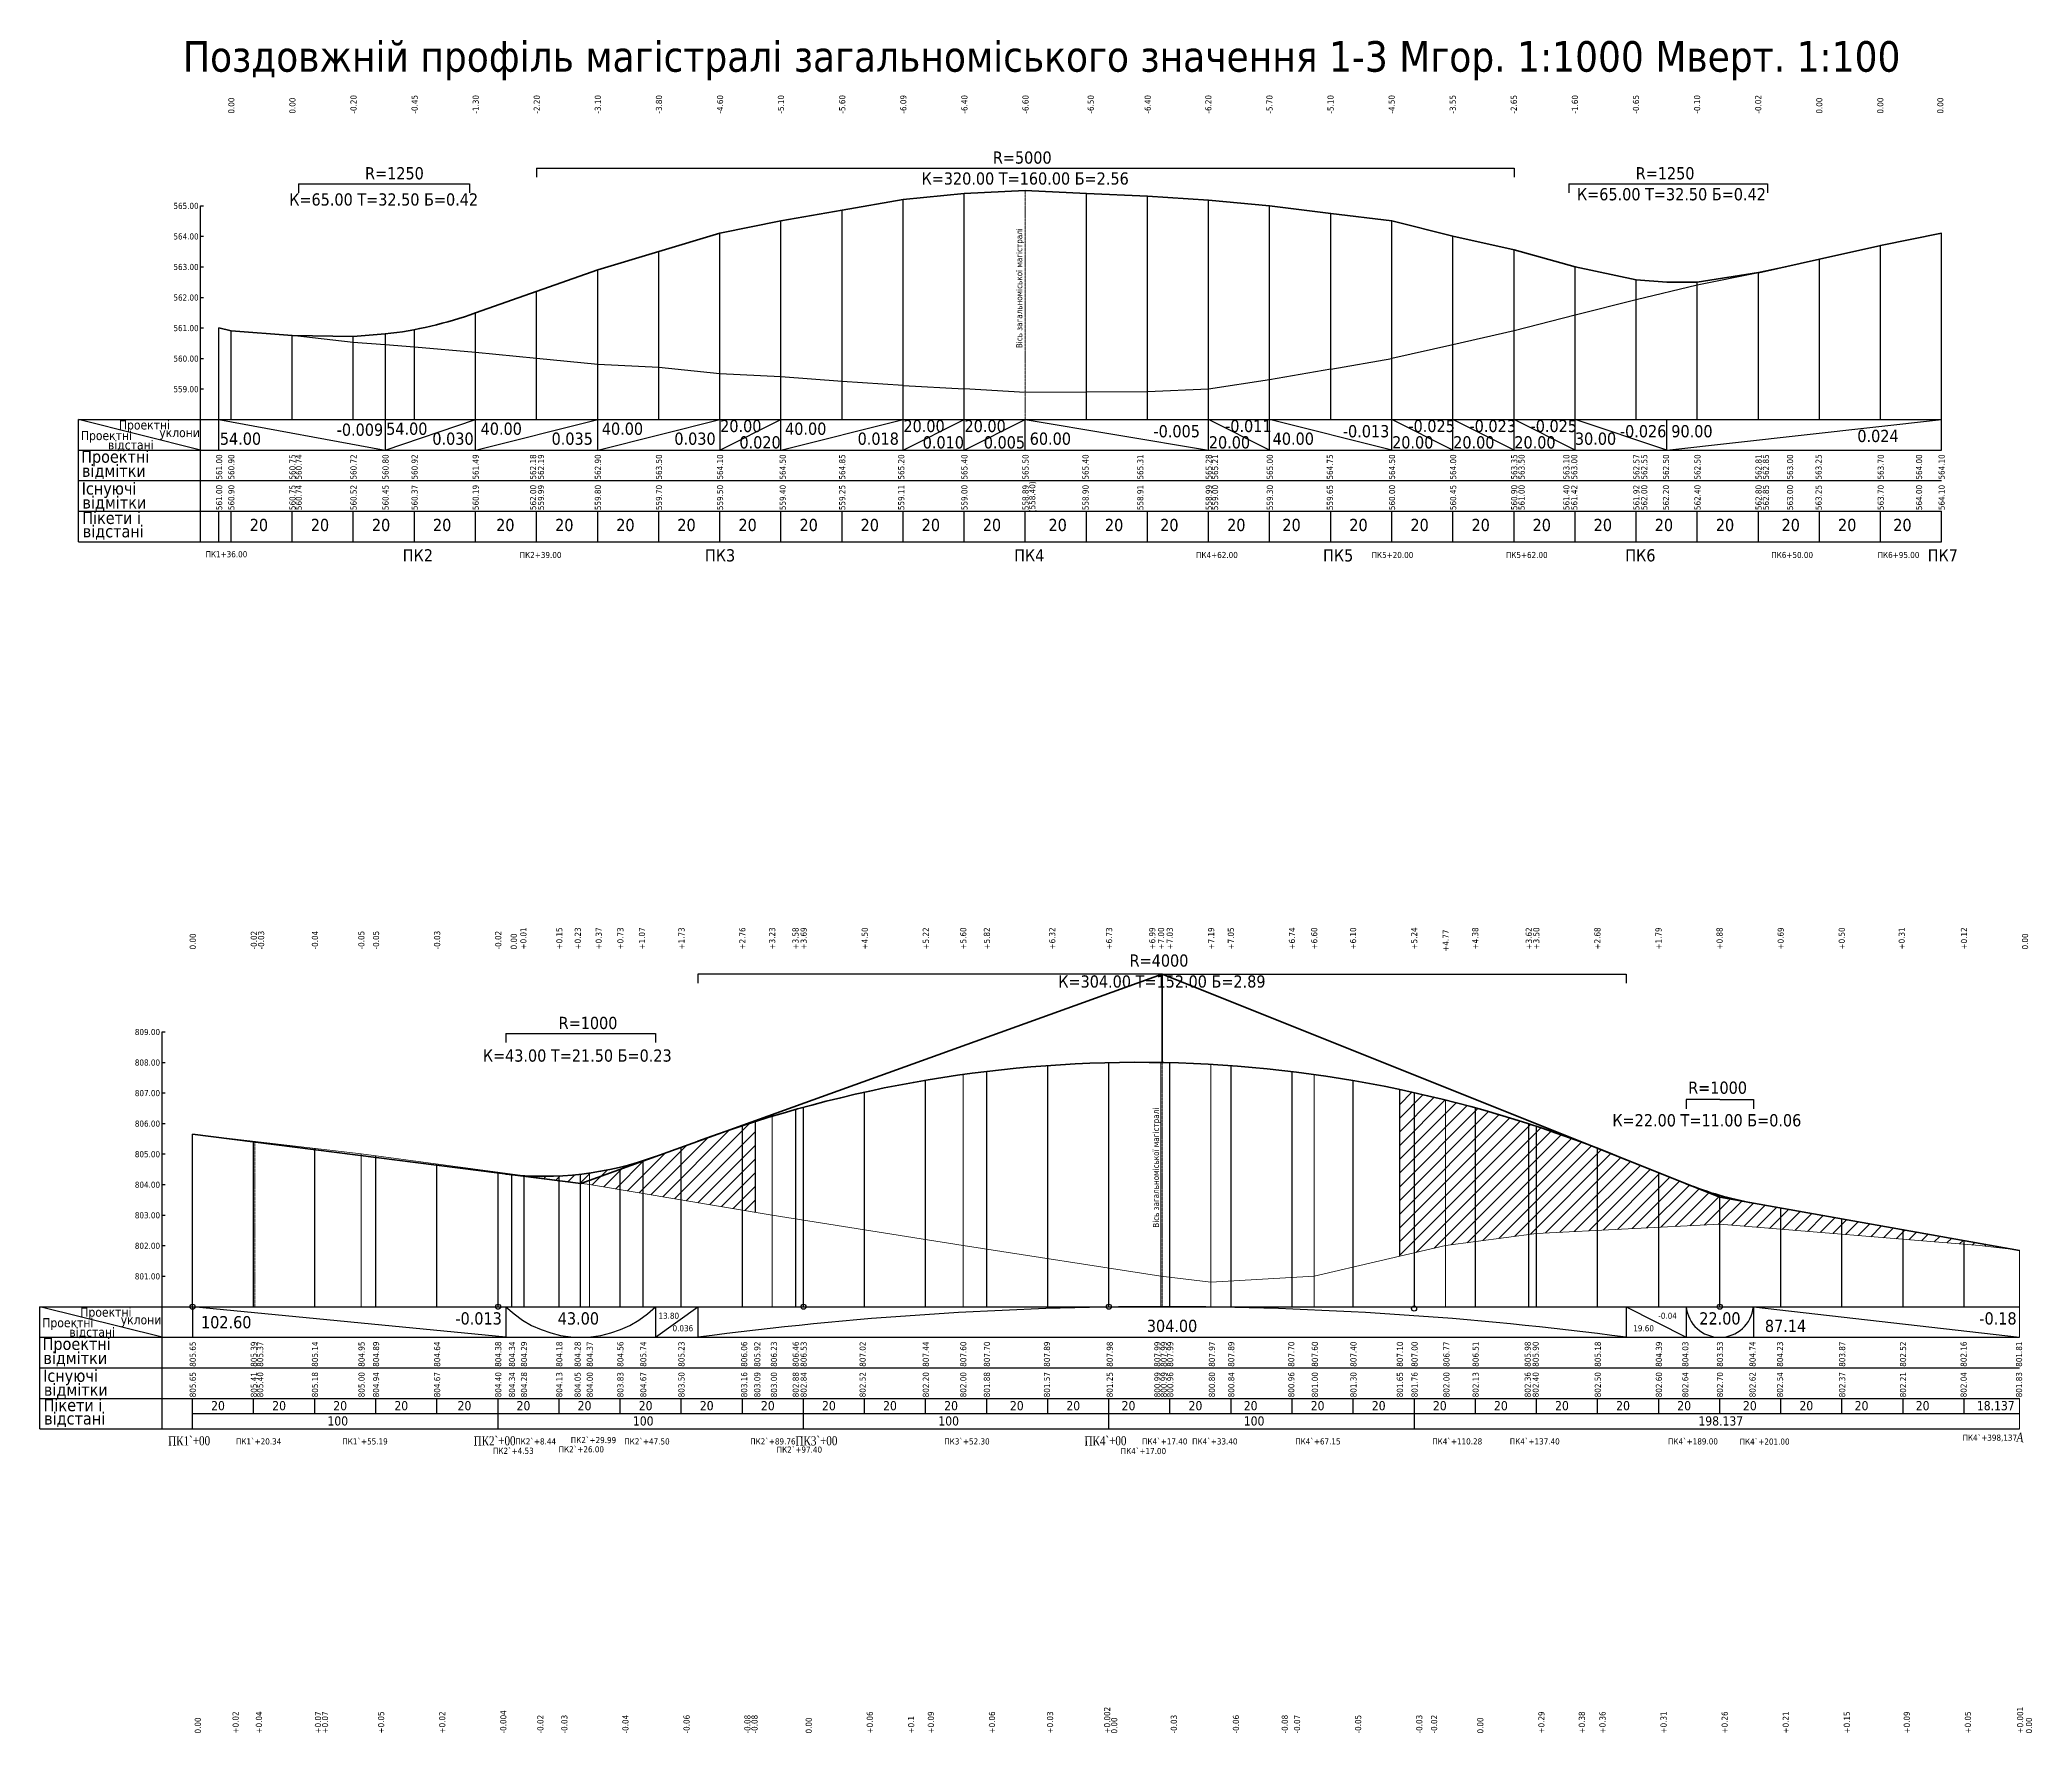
# Model space of a CAD drawing. Header units: millimetres. Extents: x -492806 to 8131902, y -181351 to 2373952.
# Drawn here: x 2790653 to 3442916, y 739069 to 1293401 of the extents above; entities that cross this region are included whole.
import ezdxf

# ---------------------------------------------------------------- set-up
doc = ezdxf.new("R2010")
doc.units = ezdxf.units.MM
doc.header["$LTSCALE"] = 50
doc.linetypes.add('CENTER2', pattern=[28.575, 19.05, -3.175, 3.175, -3.175])
doc.layers.add('1-3 2-х уровн развязка-C-ROAD-TEXT', color=1, linetype='Continuous')
doc.layers.add('Абсолютные высоты', color=50, linetype='Continuous')
for name, color, linetype, lineweight in [('fund', 84, 'Continuous', 50), ('osi', 13, 'Continuous', 15), ('вертикалка', 200, 'Continuous', 9), ('дорога', 126, 'Continuous', 25), ('проектні', 82, 'Continuous', 50), ('існуючі', 170, 'Continuous', 15)]:
    doc.layers.add(name, color=color, linetype=linetype, lineweight=lineweight)
doc.styles.get("Standard").update_dxf_attribs({"font": 'tahoma.ttf'})
doc.styles.add('СПДС_BOLD', font='times.ttf', dxfattribs={"width": 0.8})

msp = doc.modelspace()

# ---------------------------------------------------------------- hatches: boundary and pattern name
at = {"layer": 'дорога'}
h = msp.add_hatch(dxfattribs=at)
h.set_pattern_fill('LINE', scale=1000, angle=45)
h.set_pattern_definition([(45, (0, -23428.3), (-2245.064, 2245.064), [])])
h.paths.add_polyline_path([(3024952.692, 939327.54, 0.0075822928), (3012992.123, 935343.752), (2992257.404, 927879.253, -0.0029470885), (2991073.385, 927453.006), (2967741.111, 919053.387), (2970641.932, 918665.556), (3024952.692, 909578.378)])
h.paths.add_polyline_path([(2991073.385, 927453.006, -0.1002922521), (2949088.013, 921547.248), (2966656.032, 919198.459), (2967757.404, 919059.253)])
h.paths.add_polyline_path([(3240652.692, 948747.463, 0.0029536953), (3235852.692, 949786.418), (3235852.692, 895184.246), (3240652.692, 896299.714)])
h.paths.add_polyline_path([(3250833.221, 946346.034, 0.006291065), (3240652.692, 948747.463), (3240652.692, 896299.714), (3250833.221, 898665.556)])
h.paths.add_polyline_path([(3260652.692, 943771.209, 0.0061055143), (3250833.221, 946346.034), (3250833.221, 898665.556), (3260652.692, 899982.746)])
h.paths.add_polyline_path([(3280652.692, 937720.306, 0.001644961), (3278052.692, 938569.346), (3278052.692, 902316.791), (3280652.692, 902665.556)])
h.paths.add_polyline_path([(3320652.692, 922525.556), (3300652.692, 930525.556), (3300652.692, 903665.556), (3320652.692, 904665.556)])
h.paths.add_polyline_path([(3340652.692, 914525.556), (3330666.124, 918520.184, -0.0024767674), (3329652.692, 918925.556), (3320652.692, 922525.556), (3320652.692, 904665.556), (3340652.692, 905665.556)])
h.paths.add_polyline_path([(3300652.692, 930525.556), (3299311.673, 931061.964, 0.0119166722), (3280652.692, 937720.306), (3280652.692, 902665.556), (3300652.692, 903665.556)])
h.paths.add_polyline_path([(3278052.692, 938569.346, 0.0109236635), (3260652.692, 943771.209), (3260652.692, 899982.746), (3278052.692, 902316.791)])
h.paths.add_polyline_path([(3360652.692, 910965.149), (3340652.692, 914525.556), (3340652.692, 905665.556), (3360652.692, 904019.466)])
h.paths.add_polyline_path([(3380652.692, 907404.741), (3360652.692, 910965.149), (3360652.692, 904019.466), (3380652.692, 902373.375)])
h.paths.add_polyline_path([(3380652.692, 907404.741), (3380652.692, 902373.375), (3400652.692, 900727.285), (3400652.692, 903844.333)])
h.paths.add_polyline_path([(3400652.692, 903844.333), (3400652.692, 900727.285), (3420652.692, 899081.194), (3420652.692, 900283.925)])
h.paths.add_polyline_path([(3420652.692, 900283.925), (3420652.692, 899081.194), (3425702.692, 898665.556), (3436194.018, 897517.252)])
h.paths.add_polyline_path([(3123024.349, 982007.272), (3194372.905, 982007.272), (3194372.905, 988281.282), (3123024.349, 988281.282)], flags=9)

# ---------------------------------------------------------------- linework, layer by layer
for p, q in [((2875281.021, 1246291.742), (2931281.021, 1246291.742)), ((2875281.021, 1246291.742), (2875281.021, 1243291.742)), ((2931281.021, 1246291.742), (2931281.021, 1243291.742)), ((2953281.021, 1251437.279), (3273281.021, 1251437.279)), ((2953281.021, 1251437.279), (2953281.021, 1248437.279)), ((3273281.021, 1251437.279), (3273281.021, 1248437.279)), ((3291281.021, 1246291.742), (3356281.021, 1246291.742)), ((3291281.021, 1246291.742), (3291281.021, 1243291.742)), ((3356281.021, 1246291.742), (3356281.021, 1243291.742)), ((3073281.021, 1169107.173), (3073281.021, 1241107.173)), ((3093281.021, 1169107.173), (3093281.021, 1243107.173)), ((3133281.021, 1169107.173), (3133281.021, 1243107.173)), ((3153281.021, 1169107.173), (3153281.021, 1242207.173)), ((3173281.021, 1169107.173), (3173281.021, 1240907.173)), ((2843281.021, 1129107.173), (2843281.021, 1239107.173)), ((2843281.021, 1239107.173), (2844281.021, 1239107.173)), ((3033281.021, 1169107.173), (3033281.021, 1234107.173)), ((3033281.021, 1169107.173), (3033281.021, 1234107.173)), ((3053281.021, 1169107.173), (3053281.021, 1237607.173)), ((3193281.021, 1169107.173), (3193281.021, 1239107.173)), ((3213281.021, 1169107.173), (3213281.021, 1236607.173)), ((3233281.021, 1169107.173), (3233281.021, 1234107.173)), ((2843281.021, 1229107.173), (2844281.021, 1229107.173)), ((3013281.021, 1169107.173), (3013281.021, 1230107.173)), ((3013281.021, 1169107.173), (3013281.021, 1230107.173)), ((3253281.021, 1169107.173), (3253281.021, 1229107.173)), ((3413281.021, 1169107.173), (3413281.021, 1230107.173)), ((2993281.021, 1169107.173), (2993281.021, 1224107.173)), ((3273281.021, 1169107.173), (3273281.021, 1224607.173)), ((3373281.021, 1169107.173), (3373281.021, 1221607.173)), ((3393281.021, 1169107.173), (3393281.021, 1226094.753)), ((2843281.021, 1219107.173), (2844281.021, 1219107.173)), ((2973281.021, 1169107.173), (2973281.021, 1218107.173)), ((2973281.021, 1169107.173), (2973281.021, 1218107.173)), ((3293281.021, 1169107.173), (3293281.021, 1219107.173)), ((3313281.021, 1169107.173), (3313281.021, 1214807.173)), ((3353281.021, 1217107.173), (3333281.021, 1213107.173)), ((3333281.021, 1169107.173), (3333281.021, 1214107.173)), ((3353281.021, 1169107.173), (3353281.021, 1217207.173)), ((2843281.021, 1209107.173), (2844281.021, 1209107.173)), ((2953281.021, 1169107.173), (2953281.021, 1211057.173)), ((3313281.021, 1208307.173), (3293281.021, 1203307.173)), ((3333281.021, 1213107.173), (3313281.021, 1208307.173)), ((2933281.021, 1169107.173), (2933281.021, 1204007.173)), ((3293281.021, 1203307.173), (3273281.021, 1198107.173)), ((2843281.021, 1199107.173), (2844281.021, 1199107.173)), ((2849281.021, 1169107.173), (2849281.021, 1199107.173)), ((2853281.021, 1169107.173), (2853281.021, 1198107.173)), ((2873281.021, 1169107.173), (2873281.021, 1196607.173)), ((2873281.021, 1169107.173), (2873281.021, 1196607.173)), ((2893281.021, 1194307.173), (2873281.021, 1196607.173)), ((2893281.021, 1169107.173), (2893281.021, 1196307.173)), ((2903696.71, 1193607.173), (2893281.021, 1194307.173)), ((2903696.71, 1197107.173), (2903696.71, 1159107.173)), ((2913281.021, 1169107.173), (2913281.021, 1198545.556)), ((3273281.021, 1198107.173), (3253281.021, 1193607.173)), ((2843281.021, 1189107.173), (2844281.021, 1189107.173)), ((2913281.021, 1192807.173), (2903696.71, 1193607.173)), ((2933281.021, 1191007.173), (2913281.021, 1192807.173)), ((2953281.021, 1189107.173), (2933281.021, 1191007.173)), ((2973281.021, 1187107.173), (2953281.021, 1189107.173)), ((3213281.021, 1185607.173), (3233281.021, 1189107.173)), ((3253281.021, 1193607.173), (3233281.021, 1189107.173)), ((2993281.021, 1186107.173), (2973281.021, 1187107.173)), ((3013281.021, 1184107.173), (2993281.021, 1186107.173)), ((3033281.021, 1183107.173), (3013281.021, 1184107.173)), ((3053281.021, 1181607.173), (3033281.021, 1183107.173)), ((3073281.021, 1180207.173), (3053281.021, 1181607.173)), ((3193281.021, 1182107.173), (3173281.021, 1179007.173)), ((3213281.021, 1185607.173), (3193281.021, 1182107.173)), ((2843281.021, 1179107.173), (2844281.021, 1179107.173)), ((3073281.021, 1180207.173), (3093281.021, 1179107.173)), ((3113281.021, 1178007.173), (3093281.021, 1179107.173)), ((3133281.021, 1178107.173), (3113281.021, 1178007.173)), ((3153281.021, 1178207.173), (3133281.021, 1178107.173)), ((3173281.021, 1179007.173), (3153281.021, 1178207.173)), ((2803281.021, 1169107.173), (3413281.021, 1169107.173)), ((2803281.021, 1129107.173), (2803281.021, 1169107.173)), ((2843281.021, 1159107.173), (2803281.021, 1169107.173)), ((2849281.021, 1159107.173), (2849281.021, 1169107.173)), ((2849281.021, 1169107.173), (2903696.71, 1159107.173)), ((2903696.71, 1159107.173), (2933281.021, 1169107.173)), ((2933281.021, 1159107.173), (2933281.021, 1169107.173)), ((2933281.021, 1159107.173), (2933281.021, 1169107.173)), ((2933281.021, 1159107.173), (2973281.021, 1169107.173)), ((2973281.021, 1159107.173), (2973281.021, 1169107.173)), ((2973281.021, 1159107.173), (3013281.021, 1169107.173)), ((3013281.021, 1169107.173), (3013281.021, 1159107.173)), ((3013281.021, 1159107.173), (3033281.021, 1169107.173)), ((3033281.021, 1159107.173), (3073281.021, 1169107.173)), ((3033281.021, 1159107.173), (3033281.021, 1169107.173)), ((3073281.021, 1159107.173), (3073281.021, 1169107.173)), ((3073281.021, 1159107.173), (3093281.021, 1169107.173)), ((3093281.021, 1159107.173), (3093281.021, 1169107.173)), ((3093281.021, 1159107.173), (3113281.021, 1169107.173)), ((3113281.021, 1159107.173), (3113281.021, 1169107.173)), ((3113281.021, 1169107.173), (3173281.021, 1159107.173)), ((3173281.021, 1159107.173), (3173281.021, 1169107.173)), ((3193281.021, 1159107.173), (3173281.021, 1169107.173)), ((3193281.021, 1159107.173), (3193281.021, 1169107.173)), ((3233281.021, 1159107.173), (3193281.021, 1169107.173)), ((3233281.021, 1159107.173), (3233281.021, 1169107.173)), ((3253281.021, 1159107.173), (3233281.021, 1169107.173)), ((3253281.021, 1159107.173), (3253281.021, 1169107.173)), ((3273281.021, 1159107.173), (3253281.021, 1169107.173)), ((3273281.021, 1159107.173), (3273281.021, 1169107.173)), ((3293281.021, 1159107.173), (3273281.021, 1169107.173)), ((3293281.021, 1159107.173), (3293281.021, 1169107.173)), ((3323281.021, 1159107.173), (3293281.021, 1169107.173)), ((3323281.021, 1159107.173), (3323281.021, 1169107.173)), ((3323281.021, 1159107.173), (3413281.021, 1169107.173)), ((3413281.021, 1159107.173), (3413281.021, 1169107.173)), ((2803281.021, 1159107.173), (3413281.021, 1159107.173)), ((2803281.021, 1149107.173), (3413281.021, 1149107.173)), ((2803281.021, 1139107.173), (3413281.021, 1139107.173)), ((2849281.021, 1129107.173), (2849281.021, 1139107.173)), ((2853281.021, 1129107.173), (2853281.021, 1139107.173)), ((2873281.021, 1129107.173), (2873281.021, 1139107.173)), ((2893281.021, 1129107.173), (2893281.021, 1139107.173)), ((2913281.021, 1129107.173), (2913281.021, 1139107.173)), ((2933281.021, 1129107.173), (2933281.021, 1139107.173)), ((2933281.021, 1129107.173), (2933281.021, 1139107.173)), ((2953281.021, 1129107.173), (2953281.021, 1139107.173)), ((2973281.021, 1129107.173), (2973281.021, 1139107.173)), ((2993281.021, 1129107.173), (2993281.021, 1139107.173)), ((3013281.021, 1129107.173), (3013281.021, 1139107.173)), ((3033281.021, 1129107.173), (3033281.021, 1139107.173)), ((3053281.021, 1129107.173), (3053281.021, 1139107.173)), ((3073281.021, 1129107.173), (3073281.021, 1139107.173)), ((3093281.021, 1129107.173), (3093281.021, 1139107.173)), ((3113281.021, 1129107.173), (3113281.021, 1139107.173)), ((3133281.021, 1129107.173), (3133281.021, 1139107.173)), ((3153281.021, 1129107.173), (3153281.021, 1139107.173)), ((3173281.021, 1129107.173), (3173281.021, 1139107.173)), ((3193281.021, 1129107.173), (3193281.021, 1139107.173)), ((3213281.021, 1129107.173), (3213281.021, 1139107.173)), ((3233281.021, 1129107.173), (3233281.021, 1139107.173)), ((3253281.021, 1129107.173), (3253281.021, 1139107.173)), ((3273281.021, 1129107.173), (3273281.021, 1139107.173)), ((3293281.021, 1129107.173), (3293281.021, 1139107.173)), ((3313281.021, 1129107.173), (3313281.021, 1139107.173)), ((3333281.021, 1129107.173), (3333281.021, 1139107.173)), ((3353281.021, 1129107.173), (3353281.021, 1139107.173)), ((3373281.021, 1129107.173), (3373281.021, 1139107.173)), ((3393281.021, 1129107.173), (3393281.021, 1139107.173)), ((3413281.021, 1129107.173), (3413281.021, 1139107.173)), ((2803281.021, 1129107.173), (3413281.021, 1129107.173)), ((3006052.692, 987565.556), (3006052.692, 984565.556)), ((3158052.692, 987565.556), (3006052.692, 987565.556)), ((3158052.692, 987565.556), (3310052.692, 987565.556)), ((3310052.692, 987565.556), (3310052.692, 984565.556)), ((2830652.692, 838665.556), (2830652.692, 968665.556)), ((2830652.692, 968665.556), (2831652.692, 968665.556)), ((2943257.404, 968139.822), (2992257.404, 968139.822)), ((2943257.404, 968139.822), (2943257.404, 965139.822)), ((2992257.404, 968139.822), (2992257.404, 965139.822)), ((2830652.692, 958665.556), (2831652.692, 958665.556)), ((3080652.692, 878665.556), (3080652.692, 952803.073)), ((3100652.692, 878665.556), (3100652.692, 955704.632)), ((3120652.692, 878665.556), (3120652.692, 957622.319)), ((3140652.692, 878665.556), (3140652.692, 958569.756)), ((3160652.692, 878665.556), (3160652.692, 958553.58)), ((3180652.692, 878665.556), (3180652.692, 957573.677)), ((3200652.692, 878665.556), (3200652.692, 955623.181)), ((3220652.692, 878665.556), (3220652.692, 952688.231)), ((2830652.692, 948665.556), (2831652.692, 948665.556)), ((3060652.692, 878665.556), (3060652.692, 948896.546)), ((3240652.692, 878665.556), (3240652.692, 948747.463)), ((3340652.692, 946493.699), (3329652.692, 946493.699)), ((3329652.692, 946493.699), (3329652.692, 943493.699)), ((3340652.692, 946493.699), (3351652.692, 946493.699)), ((3351652.692, 946493.699), (3351652.692, 943493.699)), ((3038052.692, 943235.482), (3038052.692, 878665.556)), ((3040652.692, 878665.556), (3040652.692, 943955.674)), ((3260652.692, 878665.556), (3260652.692, 943771.209)), ((2830652.692, 938665.556), (2831652.692, 938665.556)), ((2840652.692, 878665.556), (2840652.692, 935124.436)), ((2860652.692, 878665.556), (2860652.692, 932783.973)), ((2860652.692, 878665.556), (2860652.692, 932783.973)), ((3020652.692, 878665.556), (3020652.692, 937941.642)), ((3278052.692, 938569.346), (3278052.692, 878665.556)), ((3280652.692, 878665.556), (3280652.692, 937720.306)), ((2830652.692, 928665.556), (2831652.692, 928665.556)), ((2880652.692, 878665.556), (2880652.692, 930443.511)), ((2900652.692, 878665.556), (2900652.692, 928022.9)), ((2988156.032, 878665.556), (2988156.032, 926402.759)), ((3000652.692, 878665.556), (3000652.692, 930901.556)), ((3300652.692, 878665.556), (3300652.692, 930544.422)), ((2920652.692, 878665.556), (2920652.692, 925348.962)), ((2940652.692, 878665.556), (2940652.692, 922675.025)), ((2945156.032, 878665.556), (2945156.032, 922072.942)), ((2949093.921, 921546.893), (2949093.921, 878665.556)), ((2960652.692, 878665.556), (2960652.692, 921478.132)), ((2960652.692, 878665.556), (2960652.692, 921478.132)), ((2967707.29, 878665.556), (2967707.29, 922053.476)), ((2980652.692, 878665.556), (2980652.692, 923701.556)), ((3320652.692, 878665.556), (3320652.692, 922525.556)), ((2830652.692, 918665.556), (2831652.692, 918665.556)), ((3000652.692, 878665.556), (3000652.692, 913644.21)), ((3340652.692, 878665.556), (3340652.692, 915125.556)), ((2830652.692, 908665.556), (2831652.692, 908665.556)), ((3020652.692, 878665.556), (3020652.692, 910297.847)), ((3360652.692, 878665.556), (3360652.692, 910965.149)), ((3380652.692, 878665.556), (3380652.692, 907404.741)), ((3400652.692, 878665.556), (3400652.692, 903837.457)), ((3420652.692, 878665.556), (3420652.692, 900283.925)), ((2830652.692, 898665.556), (2831652.692, 898665.556)), ((2830652.692, 888665.556), (2831652.692, 888665.556)), ((2790652.692, 878665.556), (3438789.692, 878665.556)), ((2790652.692, 838665.556), (2790652.692, 878665.556)), ((2830652.692, 868665.556), (2790652.692, 878665.556)), ((2840652.692, 878665.556), (2840652.692, 868665.556)), ((2943257.404, 868665.556), (2840652.692, 878665.556)), ((2943257.404, 878665.556), (2943257.404, 868665.556)), ((2992257.404, 868665.556), (3006052.692, 878665.556)), ((2992257.404, 878665.556), (2992257.404, 868665.556)), ((3006052.692, 878665.556), (3006052.692, 868665.556)), ((3310052.692, 878665.556), (3329652.692, 868665.556)), ((3310052.692, 878665.556), (3310052.692, 868665.556)), ((3329652.692, 878665.556), (3329652.692, 868665.556)), ((3351652.692, 878665.556), (3438789.692, 868665.556)), ((3351652.692, 878665.556), (3351652.692, 868665.556)), ((2790652.692, 868665.556), (3438789.692, 868665.556)), ((2790652.692, 858665.556), (3438789.692, 858665.556)), ((2790652.692, 848665.556), (3438789.692, 848665.556)), ((2840652.692, 838665.556), (2840652.692, 848665.556)), ((2840652.692, 838665.556), (2840652.692, 848665.556)), ((2860652.692, 843665.556), (2860652.692, 848665.556)), ((2880652.692, 843665.556), (2880652.692, 848665.556)), ((2900652.692, 843665.556), (2900652.692, 848665.556)), ((2920652.692, 843665.556), (2920652.692, 848665.556)), ((2920652.692, 843665.556), (2920652.692, 848665.556)), ((2940652.692, 838665.556), (2940652.692, 848665.556)), ((2960652.692, 843665.556), (2960652.692, 848665.556)), ((2980652.692, 843665.556), (2980652.692, 848665.556)), ((3000652.692, 843665.556), (3000652.692, 848665.556)), ((3020652.692, 843665.556), (3020652.692, 848665.556)), ((3040652.692, 838665.556), (3040652.692, 848665.556)), ((3060652.692, 843665.556), (3060652.692, 848665.556)), ((3080652.692, 843665.556), (3080652.692, 848665.556)), ((3100652.692, 843665.556), (3100652.692, 848665.556)), ((3120652.692, 843665.556), (3120652.692, 848665.556)), ((3140652.692, 838665.556), (3140652.692, 848665.556)), ((3160652.692, 843665.556), (3160652.692, 848665.556)), ((3180652.692, 843665.556), (3180652.692, 848665.556)), ((3200652.692, 843665.556), (3200652.692, 848665.556)), ((3220652.692, 843665.556), (3220652.692, 848665.556)), ((3240652.692, 838665.556), (3240652.692, 848665.556)), ((3260652.692, 843665.556), (3260652.692, 848665.556)), ((3280652.692, 843665.556), (3280652.692, 848665.556)), ((3300652.692, 843665.556), (3300652.692, 848665.556)), ((3320652.692, 843665.556), (3320652.692, 848665.556)), ((3340652.692, 843665.556), (3340652.692, 848665.556)), ((3360652.692, 843665.556), (3360652.692, 848665.556)), ((3380652.692, 843665.556), (3380652.692, 848665.556)), ((3400652.692, 843665.556), (3400652.692, 848665.556)), ((3400652.692, 843665.556), (3400652.692, 848665.556)), ((3420652.692, 843665.556), (3420652.692, 848665.556)), ((3420652.692, 843665.556), (3420652.692, 848665.556)), ((2840652.692, 843665.556), (3438789.692, 843665.556)), ((2790652.692, 838665.556), (3438789.692, 838665.556))]:
    msp.add_line(p, q)
for centre, radius, start, end in [((2967757.404, 903677.931), 35012.41, 225.592899144, 314.407100856), ((3158052.692, -281534.444), 1160200, 82.47193027, 97.52806973), ((3340652.692, 879715.556), 11050, 185.452621988, 354.547378012)]:
    msp.add_arc(centre, radius, start, end)
at = {"layer": 'fund'}
for p, q in [((3073281.021, 1241107.173), (3053281.021, 1237607.173)), ((3093281.021, 1243107.173), (3073281.021, 1241107.173)), ((3113281.021, 1244107.173), (3093281.021, 1243107.173)), ((3133281.021, 1243107.173), (3113281.021, 1244107.173)), ((3153281.021, 1242207.173), (3133281.021, 1243107.173)), ((3173281.021, 1240907.173), (3153281.021, 1242207.173)), ((3173281.021, 1240907.173), (3193281.021, 1239107.173)), ((3033281.021, 1234107.173), (3013281.021, 1230107.173)), ((3053281.021, 1237607.173), (3033281.021, 1234107.173)), ((3213281.021, 1236607.173), (3193281.021, 1239107.173)), ((3233281.021, 1234107.173), (3213281.021, 1236607.173)), ((3253281.021, 1229107.173), (3233281.021, 1234107.173)), ((3013281.021, 1230107.173), (2993281.021, 1224107.173)), ((3273281.021, 1224607.173), (3253281.021, 1229107.173)), ((3413281.021, 1230107.173), (3393281.021, 1226094.753)), ((2993281.021, 1224107.173), (2973281.021, 1218107.173)), ((3273281.021, 1224607.173), (3293281.021, 1219107.173)), ((3373281.021, 1221607.173), (3353281.021, 1217107.173)), ((3393336.372, 1226107.173), (3373281.021, 1221607.173)), ((2973281.021, 1218107.173), (2933281.021, 1204007.173)), ((3313281.021, 1214807.173), (3293281.021, 1219107.173)), ((3323281.021, 1214107.173), (3313281.021, 1214807.173)), ((3333281.021, 1214107.173), (3323281.021, 1214107.173)), ((3353281.021, 1217207.173), (3333281.021, 1214107.173)), ((3353281.021, 1217207.173), (3362169.91, 1219107.173)), ((2853281.021, 1198107.173), (2849281.021, 1199107.173)), ((2873281.021, 1196607.173), (2853281.021, 1198107.173)), ((2893281.021, 1196307.173), (2873281.021, 1196607.173)), ((2903696.71, 1197107.173), (2893281.021, 1196307.173))]:
    msp.add_line(p, q, dxfattribs=at)
msp.add_arc((2889291.512, 1325743.202), 129440.094, 276.389599473, 289.867403161, dxfattribs=at)
at = {"layer": 'osi', "linetype": 'CENTER2', "ltscale": 0.02}
for p, q in [((3113281.021, 1169107.173), (3113281.021, 1244107.173)), ((3158052.692, 878665.556), (3158052.692, 976617.457)), ((2861001.886, 878665.556), (2861001.886, 932743.11))]:
    msp.add_line(p, q, dxfattribs=at)
at = {"layer": 'Абсолютные высоты'}
for centre in [(2840652.692, 878665.556), (2940652.692, 878665.556), (3040652.923, 878660.759), (3140652.923, 878660.759), (3240552.221, 878069.536), (3340652.692, 878660.759)]:
    msp.add_circle(centre, 828.566, dxfattribs=at)
at = {"layer": 'вертикалка'}
for p, q in [((3438789.692, 868665.556), (3438789.692, 897233.148)), ((3438789.692, 838665.556), (3438789.692, 848665.556))]:
    msp.add_line(p, q, dxfattribs=at)
at = {"layer": 'дорога'}
for p, q in [((3235852.692, 895184.246), (3235852.692, 949786.418)), ((3024952.692, 909578.378), (3024952.692, 939327.54))]:
    msp.add_line(p, q, dxfattribs=at)
at = {"layer": 'проектні'}
for p, q in [((2967757.404, 919059.253), (3158052.692, 987565.556)), ((3158052.692, 958665.556), (3158052.692, 987565.556)), ((3340652.692, 914525.556), (3158052.692, 987565.556)), ((2840652.692, 935124.436), (2967757.404, 919059.253)), ((3340652.692, 914525.556), (3438789.692, 897055.169))]:
    msp.add_line(p, q, dxfattribs=at)
for centre, radius, start, end in [((3150316.576, 542999.743), 415682.363, 67.401294636, 110.307179688), ((2955507.404, 1028104.992), 106750.931, 263.410615683, 290.136586846), ((3371076.685, 1021016.063), 110174.492, 247.914774461, 259.845559432)]:
    msp.add_arc(centre, radius, start, end, dxfattribs=at)
at = {"layer": 'існуючі'}
for p, q in [((3092915.37, 954699.789), (3092915.37, 878665.556)), ((3157658.274, 958617.266), (3157658.274, 878665.556)), ((3174058.274, 958003.548), (3174058.274, 878665.556)), ((3207801.922, 954688.049), (3207801.922, 878665.556)), ((3250833.221, 878665.556), (3250833.221, 946346.034)), ((3030408.297, 941012.093), (3030408.297, 878665.556)), ((2840652.692, 935124.436), (2895845.877, 928665.556)), ((2895845.877, 878665.556), (2895845.877, 928665.556)), ((2970641.932, 918665.556), (2895845.877, 928665.556)), ((2970641.932, 922432.349), (2970641.932, 878665.556)), ((3030408.297, 908665.556), (2970641.932, 918665.556)), ((3092915.37, 898665.556), (3030408.297, 908665.556)), ((3280652.692, 902665.556), (3250833.221, 898665.556)), ((3280652.692, 902665.556), (3340652.692, 905665.556)), ((3340652.692, 898665.556), (3340652.692, 905665.556)), ((3340652.692, 905665.556), (3425702.692, 898665.556)), ((3157658.274, 888665.556), (3092915.37, 898665.556)), ((3250833.221, 898665.556), (3207801.922, 888665.556)), ((3438789.692, 897233.148), (3425702.692, 898665.556)), ((3174058.274, 886665.556), (3157658.274, 888665.556)), ((3174058.274, 886665.556), (3207801.922, 888665.556))]:
    msp.add_line(p, q, dxfattribs=at)

# ---------------------------------------------------------------- texts
for s, p in [('0.00', (2854341.708, 1269243.934)), ('0.00', (2874341.708, 1269243.934)), ('-0.20', (2894341.708, 1269243.934)), ('-0.45', (2914341.708, 1269243.934)), ('-1.30', (2934341.708, 1269243.934)), ('-2.20', (2954341.708, 1269243.934)), ('-3.10', (2974341.708, 1269243.934)), ('-3.80', (2994341.708, 1269243.934)), ('-4.60', (3014341.708, 1269243.934)), ('-5.10', (3034270.121, 1269243.934)), ('-5.60', (3054341.708, 1269243.934)), ('-6.09', (3074341.708, 1269243.934)), ('-6.40', (3094341.708, 1269243.934)), ('-6.60', (3114341.708, 1269243.934)), ('-6.50', (3135715.939, 1269243.934)), ('-6.40', (3154341.708, 1269243.934)), ('-6.20', (3174210.578, 1269243.934)), ('-5.70', (3194210.578, 1269243.934)), ('-5.10', (3214210.578, 1269243.934)), ('-4.50', (3234210.578, 1269243.934)), ('-3.55', (3254210.578, 1269243.934)), ('-2.65', (3274210.578, 1269243.934)), ('-1.60', (3294210.578, 1269243.934)), ('-0.65', (3314210.578, 1269243.934)), ('-0.10', (3334210.578, 1269243.934)), ('-0.02', (3354210.578, 1269243.934)), ('0.00', (3374210.578, 1269243.934)), ('0.00', (3394210.578, 1269243.934)), ('0.00', (3413847.786, 1269243.934)), ('Вісь загальноміської магістралі', (3112280.359, 1192463.169)), ('561.00', (2850341.708, 1149451.786)), ('560.90', (2854341.708, 1149451.786)), ('560.75', (2874341.708, 1149451.786)), ('560.74', (2876403.057, 1149451.786)), ('560.72', (2894341.708, 1149451.786)), ('560.80', (2904820.214, 1149451.786)), ('560.92', (2914341.708, 1149451.786)), ('561.49', (2934341.708, 1149451.786)), ('562.18', (2953139.254, 1149451.786)), ('562.19', (2955715.934, 1149451.786)), ('562.90', (2974341.708, 1149451.786)), ('563.50', (2994341.708, 1149451.786)), ('564.10', (3014341.708, 1149451.786)), ('564.50', (3034857.044, 1149451.786)), ('564.85', (3054341.708, 1149451.786)), ('565.20', (3073654.59, 1149451.786)), ('565.40', (3094341.708, 1149451.786)), ('565.50', (3114341.708, 1149451.786)), ('565.40', (3133998.154, 1149451.786)), ('565.31', (3151936.805, 1149451.786)), ('565.28', (3174341.708, 1149451.786)), ('565.21', (3176403.052, 1149451.786)), ('565.00', (3194341.708, 1149451.786)), ('564.75', (3213998.154, 1149451.786)), ('564.50', (3234341.708, 1149451.786)), ('564.00', (3254341.708, 1149451.786)), ('563.35', (3274341.708, 1149451.786)), ('563.50', (3276746.611, 1149451.786)), ('563.10', (3291421.469, 1149451.786)), ('563.00', (3293998.154, 1149451.786)), ('562.57', (3314341.708, 1149451.786)), ('562.55', (3316918.388, 1149451.786)), ('562.50', (3324034.979, 1149451.786)), ('562.50', (3334341.708, 1149451.786)), ('562.81', (3354341.708, 1149451.786)), ('562.85', (3356746.611, 1149451.786)), ('563.00', (3364648.442, 1149451.786)), ('563.25', (3373998.154, 1149451.786)), ('563.70', (3394341.708, 1149451.786)), ('564.00', (3406881.563, 1149451.786)), ('564.10', (3414268.053, 1149451.786)), ('(558.40)', (3116574.834, 1138765.713)), ('561.00', (2850341.708, 1139451.786)), ('560.90', (2854341.708, 1139451.786)), ('560.75', (2874341.708, 1139451.786)), ('560.74', (2876403.057, 1139451.786)), ('560.52', (2894341.708, 1139451.786)), ('560.45', (2904820.214, 1139451.786)), ('560.37', (2914341.708, 1139451.786)), ('560.19', (2934341.708, 1139451.786)), ('562.00', (2953139.254, 1139451.786)), ('559.99', (2955715.934, 1139451.786)), ('559.80', (2974341.708, 1139451.786)), ('559.70', (2994341.708, 1139451.786)), ('559.50', (3014341.708, 1139451.786)), ('559.40', (3034857.044, 1139451.786)), ('559.25', (3054341.708, 1139451.786)), ('559.11', (3073654.59, 1139451.786)), ('559.00', (3094341.708, 1139451.786)), ('558.89', (3114341.708, 1139451.786)), ('558.90', (3133998.154, 1139451.786)), ('558.91', (3151936.805, 1139451.786)), ('558.99', (3174341.708, 1139451.786)), ('559.00', (3176403.052, 1139451.786)), ('559.30', (3194341.708, 1139451.786)), ('559.65', (3213998.154, 1139451.786)), ('560.00', (3234341.708, 1139451.786)), ('560.45', (3254341.708, 1139451.786)), ('560.90', (3274341.708, 1139451.786)), ('561.00', (3276746.611, 1139451.786)), ('561.40', (3291421.469, 1139451.786)), ('561.42', (3293998.154, 1139451.786)), ('561.92', (3314341.708, 1139451.786)), ('562.00', (3316918.388, 1139451.786)), ('562.20', (3324034.979, 1139451.786)), ('562.40', (3334341.708, 1139451.786)), ('562.80', (3354341.708, 1139451.786)), ('562.85', (3356746.611, 1139451.786)), ('563.00', (3364648.442, 1139451.786)), ('563.25', (3373998.154, 1139451.786)), ('563.70', (3394341.708, 1139451.786)), ('564.00', (3406881.563, 1139451.786)), ('564.10', (3414268.053, 1139451.786)), ('0.00', (2841713.379, 995616.648)), ('-0.02', (2861713.379, 995616.648)), ('-0.03', (2864081.177, 995616.648)), ('-0.04', (2881713.379, 995616.648)), ('-0.05', (2896906.564, 995616.648)), ('-0.05', (2901713.379, 995616.648)), ('-0.03', (2921713.379, 995616.648)), ('-0.02', (2941713.379, 995616.648)), ('0.00', (2946818.183, 995616.648)), ('+0.01', (2949965.335, 995616.648)), ('+0.15', (2961713.379, 995616.648)), ('+0.23', (2967769.67, 995616.648)), ('+0.37', (2974609.983, 995616.648)), ('+0.73', (2981713.379, 995616.648)), ('+1.07', (2988780.03, 995616.648)), ('+1.73', (3001713.379, 995616.648)), ('+2.76', (3021641.792, 995616.648)), ('+3.23', (3031397.396, 995616.648)), ('+3.58', (3039041.792, 995616.648)), ('+3.69', (3041713.379, 995616.648)), ('+4.50', (3061713.379, 995616.648)), ('+5.22', (3081713.379, 995616.648)), ('+5.60', (3093976.056, 995616.648)), ('+5.82', (3101713.379, 995616.648)), ('+6.32', (3123087.61, 995616.648)), ('+6.73', (3141713.379, 995616.648)), ('+6.99', (3155824.983, 995616.648)), ('+7.00', (3158718.961, 995616.648)), ('+7.03', (3161582.249, 995616.648)), ('+7.19', (3175118.961, 995616.648)), ('+7.05', (3181582.249, 995616.648)), ('+6.74', (3201582.249, 995616.648)), ('+6.60', (3208862.609, 995616.648)), ('+6.10', (3221582.249, 995616.648)), ('+5.24', (3241582.249, 995616.648)), ('+4.77', (3251893.908, 994906.06)), ('+4.38', (3261582.249, 995616.648)), ('+3.62', (3279113.379, 995616.648)), ('+3.50', (3281582.249, 995616.648)), ('+2.68', (3301582.249, 995616.648)), ('+1.79', (3321582.249, 995616.648)), ('+0.88', (3341582.249, 995616.648)), ('+0.69', (3361582.249, 995616.648)), ('+0.50', (3381582.249, 995616.648)), ('+0.31', (3401219.457, 995616.648)), ('+0.12', (3421582.249, 995616.648)), ('0.00', (3441582.249, 995616.648)), ('Вісь загальноміської магістралі', (3157052.03, 904521.553)), ('805.65', (2841713.379, 859010.169)), ('805.39', (2861713.379, 859010.169)), ('805.37', (2863774.728, 859010.169)), ('805.14', (2881713.379, 859010.169)), ('804.95', (2896969.381, 859010.169)), ('804.89', (2901713.379, 859010.169)), ('804.64', (2921713.379, 859010.169)), ('804.38', (2941713.379, 859010.169)), ('804.34', (2946216.719, 859010.169)), ('804.29', (2950154.608, 859010.169)), ('804.18', (2961713.379, 859010.169)), ('804.28', (2967716.719, 859010.169)), ('804.37', (2971702.619, 859010.169)), ('804.56', (2981713.379, 859010.169)), ('805.74', (2989216.719, 859010.169)), ('805.23', (3001713.379, 859010.169)), ('806.06', (3022228.715, 859010.169)), ('805.92', (3026528.715, 859010.169)), ('806.23', (3031984.319, 859010.169)), ('806.46', (3039113.148, 859014.967)), ('806.53', (3041713.379, 859010.169)), ('807.02', (3061026.261, 859010.169)), ('807.44', (3081713.379, 859010.169)), ('807.60', (3093976.056, 859010.169)), ('807.70', (3101713.379, 859010.169)), ('807.89', (3121369.825, 859010.169)), ('807.98', (3141939.358, 859010.169)), ('807.99', (3157510.649, 859010.169)), ('807.99', (3159615.352, 859010.169)), ('807.99', (3161713.379, 859010.169)), ('807.97', (3175372.266, 859010.169)), ('807.89', (3181713.379, 859010.169)), ('807.70', (3201369.825, 859010.169)), ('807.60', (3209077.403, 859010.169)), ('807.40', (3221713.379, 859010.169)), ('807.10', (3236913.379, 859010.169)), ('807.00', (3241713.379, 859010.169)), ('806.77', (3252151.451, 859010.169)), ('806.51', (3261713.379, 859010.169)), ('805.98', (3278769.825, 859010.169)), ('805.90', (3281369.825, 859010.169)), ('805.18', (3301713.379, 859010.169)), ('804.39', (3321713.379, 859010.169)), ('804.03', (3330369.825, 859010.169)), ('803.53', (3341713.379, 859010.169)), ('804.74', (3352369.825, 859010.169)), ('804.23', (3361369.825, 859010.169)), ('803.87', (3381713.379, 859010.169)), ('802.52', (3401639.723, 859010.169)), ('802.16', (3421480.662, 859010.169)), ('801.81', (3439617.662, 859010.169)), ('805.65', (2841713.379, 849010.169)), ('805.41', (2861713.379, 849010.169)), ('805.40', (2863774.728, 849010.169)), ('805.18', (2881713.379, 849010.169)), ('805.00', (2896969.381, 849010.169)), ('804.94', (2901713.379, 849010.169)), ('804.67', (2921713.379, 849010.169)), ('804.40', (2941713.379, 849010.169)), ('804.34', (2946216.719, 849010.169)), ('804.28', (2950154.608, 849010.169)), ('804.13', (2961713.379, 849010.169)), ('804.05', (2967716.719, 849010.169)), ('804.00', (2971702.619, 849010.169)), ('803.83', (2981713.379, 849010.169)), ('804.67', (2989216.719, 849010.169)), ('803.50', (3001713.379, 849010.169)), ('803.16', (3022228.715, 849010.169)), ('803.09', (3026528.715, 849010.169)), ('803.00', (3031984.319, 849010.169)), ('802.88', (3039113.148, 849014.967)), ('802.84', (3041713.379, 849010.169)), ('802.52', (3061026.261, 849010.169)), ('802.20', (3081713.379, 849010.169)), ('802.00', (3093976.056, 849010.169)), ('801.88', (3101713.379, 849010.169)), ('801.57', (3121369.825, 849010.169)), ('801.25', (3141939.358, 849010.169)), ('800.99', (3157510.649, 849010.169)), ('800.99', (3159615.352, 849010.169)), ('800.96', (3161713.379, 849010.169)), ('800.80', (3175372.266, 849010.169)), ('800.84', (3181713.379, 849010.169)), ('800.96', (3201369.825, 849010.169)), ('801.00', (3209077.403, 849010.169)), ('801.30', (3221713.379, 849010.169)), ('801.65', (3236913.379, 849010.169)), ('801.76', (3241713.379, 849010.169)), ('802.00', (3252151.451, 849010.169)), ('802.13', (3261713.379, 849010.169)), ('802.36', (3278769.825, 849010.169)), ('802.40', (3281369.825, 849010.169)), ('802.50', (3301713.379, 849010.169)), ('802.60', (3321713.379, 849010.169)), ('802.64', (3330369.825, 849010.169)), ('802.70', (3341713.379, 849010.169)), ('802.62', (3352369.825, 849010.169)), ('802.54', (3361369.825, 849010.169)), ('802.37', (3381713.379, 849010.169)), ('802.21', (3401639.723, 849010.169)), ('802.04', (3421480.662, 849010.169)), ('801.83', (3439617.662, 849010.169)), ('0.00', (2843370.981, 738954.289)), ('+0.02', (2855743.626, 738954.289)), ('+0.04', (2863370.981, 738954.289)), ('+0.07', (2882713.258, 738954.289)), ('+0.07', (2885015.289, 738954.289)), ('+0.05', (2903370.981, 738954.289)), ('+0.02', (2923370.981, 738954.289)), ('-0.004', (2943370.981, 738954.289)), ('-0.02', (2955523.041, 738954.289)), ('-0.03', (2963370.981, 738954.289)), ('-0.04', (2983370.981, 738954.289)), ('-0.06', (3003370.981, 738954.289)), ('-0.08', (3023299.394, 738954.289)), ('-0.08', (3025622.482, 738954.289)), ('0.00', (3043370.981, 738954.289)), ('+0.06', (3063370.981, 738954.289)), ('+0.1', (3076894.68, 738954.289)), ('+0.09', (3083370.981, 738954.289)), ('+0.06', (3103370.981, 738954.289)), ('+0.03', (3122383.307, 738954.289)), ('+0.002', (3141068.95, 738954.289)), ('0.00', (3143370.981, 738954.289)), ('-0.03', (3162909.486, 738954.289)), ('-0.06', (3183239.851, 738954.289)), ('-0.08', (3199224.892, 738954.289)), ('-0.07', (3203239.851, 738954.289)), ('-0.05', (3223239.851, 738954.289)), ('-0.03', (3243239.851, 738954.289)), ('-0.02', (3248104.993, 738954.289)), ('0.00', (3263239.851, 738954.289)), ('+0.29', (3283239.851, 738954.289)), ('+0.38', (3296476.063, 738954.289)), ('+0.36', (3303239.851, 738954.289)), ('+0.31', (3323239.851, 738954.289)), ('+0.26', (3343239.851, 738954.289)), ('+0.21', (3363239.851, 738954.289)), ('+0.15', (3383239.851, 738954.289)), ('+0.09', (3402877.06, 738954.289)), ('+0.05', (3422877.06, 738954.289)), ('+0.001', (3439970.2, 738954.289)), ('0.00', (3442877.06, 738954.289))]:
    msp.add_text(s, height=2000, rotation=90).set_placement(p)
for s, height, p in [('R=5000', 4000, (3102660.266, 1252874.342)), ('R=1250', 4000, (2897121.672, 1247728.805)), ('К=320.00 Т=160.00 Б=2.56', 4000, (3079298.347, 1246013.626)), ('R=1250', 4000, (3313121.672, 1247728.805)), ('565.00', 2000, (2834385.721, 1238046.486)), ('К=65.00 Т=32.50 Б=0.42', 4000, (2872285.631, 1239152.909)), ('К=65.00 Т=32.50 Б=0.42', 4000, (3293882.445, 1240868.089)), ('564.00', 2000, (2834385.721, 1228046.486)), ('563.00', 2000, (2834385.721, 1218046.486)), ('562.00', 2000, (2834385.721, 1208046.486)), ('561.00', 2000, (2834385.721, 1198046.486)), ('560.00', 2000, (2834385.721, 1188046.486)), ('559.00', 2000, (2834385.721, 1178046.486)), ('Проектні', 3000, (2816536.713, 1165846.545)), ('-0.009', 4000, (2887831.615, 1163793.585)), ('54.00', 4000, (2904040.264, 1164107.173)), ('40.00', 4000, (2934960.461, 1164107.173)), ('40.00', 4000, (2974641.373, 1164107.173)), ('20.00', 4000, (3013379.753, 1165003.698)), ('40.00', 4000, (3034641.373, 1164107.173)), ('20.00', 4000, (3073379.753, 1165003.698)), ('20.00', 4000, (3093379.753, 1165003.698)), ('-0.011', 4000, (3178697.701, 1165003.698)), ('-0.025', 4000, (3238697.701, 1165003.698)), ('-0.023', 4000, (3258697.701, 1165003.698)), ('-0.025', 4000, (3278697.701, 1165003.698)), ('Проектні', 3000, (2804087.964, 1162375.614)), ('відстані', 3000, (2812930.868, 1159306.307)), ('уклони', 3000, (2829758.143, 1163340.897)), ('54.00', 4000, (2849586.372, 1160848.333)), ('0.030', 4000, (2919156.809, 1160848.333)), ('0.035', 4000, (2958192.548, 1160848.333)), ('0.030', 4000, (2998388.797, 1160848.333)), ('0.020', 4000, (3019689.372, 1159647.707)), ('0.018', 4000, (3058388.797, 1160848.333)), ('0.010', 4000, (3079689.372, 1159647.707)), ('0.005', 4000, (3099689.372, 1159647.707)), ('60.00', 4000, (3114732.262, 1160848.333)), ('-0.005', 4000, (3155237.65, 1163288.52)), ('20.00', 4000, (3173372.555, 1159647.707)), ('40.00', 4000, (3194265.874, 1160848.333)), ('-0.013', 4000, (3217239.698, 1163288.52)), ('20.00', 4000, (3233372.555, 1159647.707)), ('20.00', 4000, (3253372.555, 1159647.707)), ('20.00', 4000, (3273372.555, 1159647.707)), ('30.00', 4000, (3293216.784, 1160848.333)), ('-0.026', 4000, (3307945.228, 1163288.52)), ('90.00', 4000, (3324773.263, 1163288.52)), ('0.024', 4000, (3385686.288, 1161744.86)), ('Проектні', 4000, (2804173.816, 1154972.188)), ('відмітки', 4000, (2804431.377, 1150343.145)), ('Існуючі', 4000, (2804345.525, 1144538.57)), ('відмітки', 4000, (2804603.085, 1139970.66)), ('Пікети і', 4000, (2804517.231, 1134913.002)), ('20', 4000, (2859361.48, 1132596.32)), ('20', 4000, (2879361.48, 1132596.32)), ('20', 4000, (2899361.48, 1132596.32)), ('20', 4000, (2919361.48, 1132596.32)), ('20', 4000, (2940048.593, 1132596.32)), ('20', 4000, (2959361.48, 1132596.32)), ('20', 4000, (2979361.48, 1132596.32)), ('20', 4000, (2999361.48, 1132596.32)), ('20', 4000, (3019361.48, 1132596.32)), ('20', 4000, (3039361.48, 1132596.32)), ('20', 4000, (3059361.48, 1132596.32)), ('20', 4000, (3079361.48, 1132596.32)), ('20', 4000, (3099361.48, 1132596.32)), ('20', 4000, (3120873.311, 1132596.32)), ('20', 4000, (3139361.48, 1132596.32)), ('20', 4000, (3157444.187, 1132596.32)), ('20', 4000, (3179361.48, 1132596.32)), ('20', 4000, (3197444.187, 1132596.32)), ('20', 4000, (3219361.48, 1132596.32)), ('20', 4000, (3239361.48, 1132596.32)), ('20', 4000, (3259361.48, 1132596.32)), ('20', 4000, (3279361.48, 1132596.32)), ('20', 4000, (3299361.48, 1132596.32)), ('20', 4000, (3319361.48, 1132596.32)), ('20', 4000, (3339361.48, 1132596.32)), ('20', 4000, (3360873.311, 1132596.32)), ('20', 4000, (3379361.48, 1132596.32)), ('20', 4000, (3397444.187, 1132596.32)), ('відстані', 4000, (2804688.937, 1130541.129)), ('ПК1+36.00', 2000, (2844886.905, 1124021.109)), ('ПК2', 4000, (2909452.28, 1122648.966)), ('ПК2+39.00', 2000, (2947750.545, 1123763.59)), ('ПК3', 4000, (3008396.896, 1122648.966)), ('ПК4', 4000, (3109618.153, 1122648.966)), ('ПК4+62.00', 2000, (3169175.053, 1123763.59)), ('ПК5', 4000, (3210751.536, 1122648.966)), ('ПК5+20.00', 2000, (3226630.784, 1123763.59)), ('ПК5+62.00', 2000, (3270606.171, 1123763.59)), ('ПК6', 4000, (3309696.152, 1122648.966)), ('ПК6+50.00', 2000, (3357503.003, 1123763.59)), ('ПК6+95.00', 2000, (3392315.687, 1123763.59)), ('ПК7', 4000, (3408709.821, 1122648.966)), ('R=4000', 4000, (3147431.937, 990004.993)), ('К=304.00 Т=152.00 Б=2.89', 4000, (3124070.018, 983144.277)), ('R=1000', 4000, (2960496.683, 969576.885)), ('809.00', 2000, (2821757.392, 967604.87)), ('808.00', 2000, (2821757.392, 957604.87)), ('К=43.00 Т=21.50 Б=0.23', 4000, (2935660.642, 958899.196)), ('R=1000', 4000, (3330315.442, 948384.863)), ('807.00', 2000, (2821757.392, 947604.87)), ('806.00', 2000, (2821757.392, 937604.87)), ('К=22.00 Т=11.00 Б=0.06', 4000, (3305479.401, 937707.174)), ('805.00', 2000, (2821757.392, 927604.87)), ('804.00', 2000, (2821757.392, 917604.87)), ('803.00', 2000, (2821757.392, 907604.87)), ('802.00', 2000, (2821757.392, 897604.87)), ('801.00', 2000, (2821757.392, 887604.87)), ('Проектні', 3000, (2791459.635, 871933.997)), ('Проектні', 3000, (2803908.384, 875404.928)), ('уклони', 3000, (2817129.814, 872899.281)), ('102.60', 4000, (2843418.386, 871606.806)), ('-0.013', 4000, (2926687.445, 872846.904)), ('43.00', 4000, (2960211.836, 872846.904)), ('13.80', 2000, (2993180.134, 874705.684)), ('304.00', 4000, (3153067.736, 870406.716)), ('-0.04', 2000, (3320500.075, 874705.684)), ('22.00', 4000, (3333937.317, 872846.904)), ('87.14', 4000, (3355413.878, 870406.716)), ('-0.18', 4000, (3425619.545, 872846.904)), ('Проектні', 4000, (2791545.487, 864530.572)), ('відстані', 3000, (2800302.539, 868864.691)), ('0.036', 2000, (2997790.97, 870627.482)), ('19.60', 2000, (3312332.345, 870627.482)), ('відмітки', 4000, (2791803.047, 859901.529)), ('Існуючі', 4000, (2791717.195, 854096.954)), ('Пікети і', 4000, (2791888.902, 844471.386)), ('відмітки', 4000, (2791974.756, 849529.044)), ('відстані', 4000, (2792060.608, 840099.513)), ('20', 3000, (2846733.15, 844781.945)), ('20', 3000, (2866733.15, 844781.945)), ('100', 3000, (2884815.858, 839781.945)), ('20', 3000, (2886733.15, 844781.945)), ('20', 3000, (2906733.15, 844781.945)), ('20', 3000, (2927420.263, 844781.945)), ('20', 3000, (2946733.15, 844781.945)), ('20', 3000, (2966733.15, 844781.945)), ('100', 3000, (2984815.858, 839781.945)), ('20', 3000, (2986733.15, 844781.945)), ('20', 3000, (3006733.15, 844781.945)), ('20', 3000, (3026733.15, 844781.945)), ('20', 3000, (3046733.15, 844781.945)), ('20', 3000, (3066733.15, 844781.945)), ('100', 3000, (3084815.858, 839781.945)), ('20', 3000, (3086733.15, 844781.945)), ('20', 3000, (3108244.982, 844781.945)), ('20', 3000, (3126733.15, 844781.945)), ('20', 3000, (3144815.858, 844781.945)), ('20', 3000, (3166733.15, 844781.945)), ('20', 3000, (3184815.858, 844781.945)), ('100', 3000, (3184815.858, 839781.945)), ('20', 3000, (3206733.15, 844781.945)), ('20', 3000, (3226733.15, 844781.945)), ('20', 3000, (3246733.15, 844781.945)), ('20', 3000, (3266733.15, 844781.945)), ('20', 3000, (3286733.15, 844781.945)), ('20', 3000, (3306733.15, 844781.945)), ('20', 3000, (3326733.15, 844781.945)), ('198.137', 3000, (3333660.206, 839781.945)), ('20', 3000, (3348244.982, 844781.945)), ('20', 3000, (3366733.15, 844781.945)), ('20', 3000, (3384815.858, 844781.945)), ('20', 3000, (3404815.858, 844781.945)), ('18.137', 3000, (3424815.858, 844781.945)), ('ПК1`+20.34', 2000, (2854837.23, 833579.493)), ('ПК1`+55.19', 2000, (2889681.221, 833579.493)), ('ПК2`+8.44', 2000, (2946284.703, 833579.493)), ('ПК2`+29.99', 2000, (2964477.276, 834010.118)), ('ПК2`+47.50', 2000, (2981991.376, 833579.493)), ('ПК2`+89.76', 2000, (3023199.669, 833579.493)), ('ПК3`+52.30', 2000, (3086750.713, 833579.493)), ('ПК4`+17.40', 2000, (3151493.618, 833579.493)), ('ПК4`+33.40', 2000, (3167893.618, 833579.493)), ('ПК4`+67.15', 2000, (3201637.266, 833579.493)), ('ПК4`+110.28', 2000, (3246499.393, 833579.493)), ('ПК4`+137.40', 2000, (3271888.036, 833579.493)), ('ПК4`+189.00', 2000, (3323678.746, 833579.493)), ('ПК4`+201.00', 2000, (3347128.033, 833526.884)), ('ПК4`+398,137', 2000, (3420118.513, 834805.472)), ('ПК2`+4.53', 2000, (2938991.376, 830499.636)), ('ПК2`+26.00', 2000, (2960491.376, 830988.818)), ('ПК2`+97.40', 2000, (3031888.036, 830893.723)), ('ПК4`+17.00', 2000, (3144521.764, 830426.81))]:
    msp.add_text(s, height=height).set_placement(p)
at = {"layer": '1-3 2-х уровн развязка-C-ROAD-TEXT', "color": 1, "linetype": 'Continuous', "lineweight": -3, "char_height": 3000, "attachment_point": 5, "style": 'СПДС_BOLD'}
for s, insert, rotation in [('ПК1`+00', (2839538.268, 834746.002), 0.430066528), ('ПК2`+00', (2939538.268, 834746.002), 0.430066528), ('ПК3`+00', (3044904.494, 834746.002), 0.430066528), ('ПК4`+00', (3139538.268, 834746.002), 0.430066528), ('A', (3439000.966, 835905.152), 353.29269002)]:
    msp.add_mtext(s, dxfattribs=dict(at, insert=insert, rotation=rotation))
at = {"layer": 'fund'}
msp.add_text('Поздовжній профіль магістралі загальноміського значення 1-3 Мгор. 1:1000 Мверт. 1:100', height=10000, dxfattribs=at).set_placement((2837507.926, 1282979.327))

doc.saveas('drawing.dxf')
